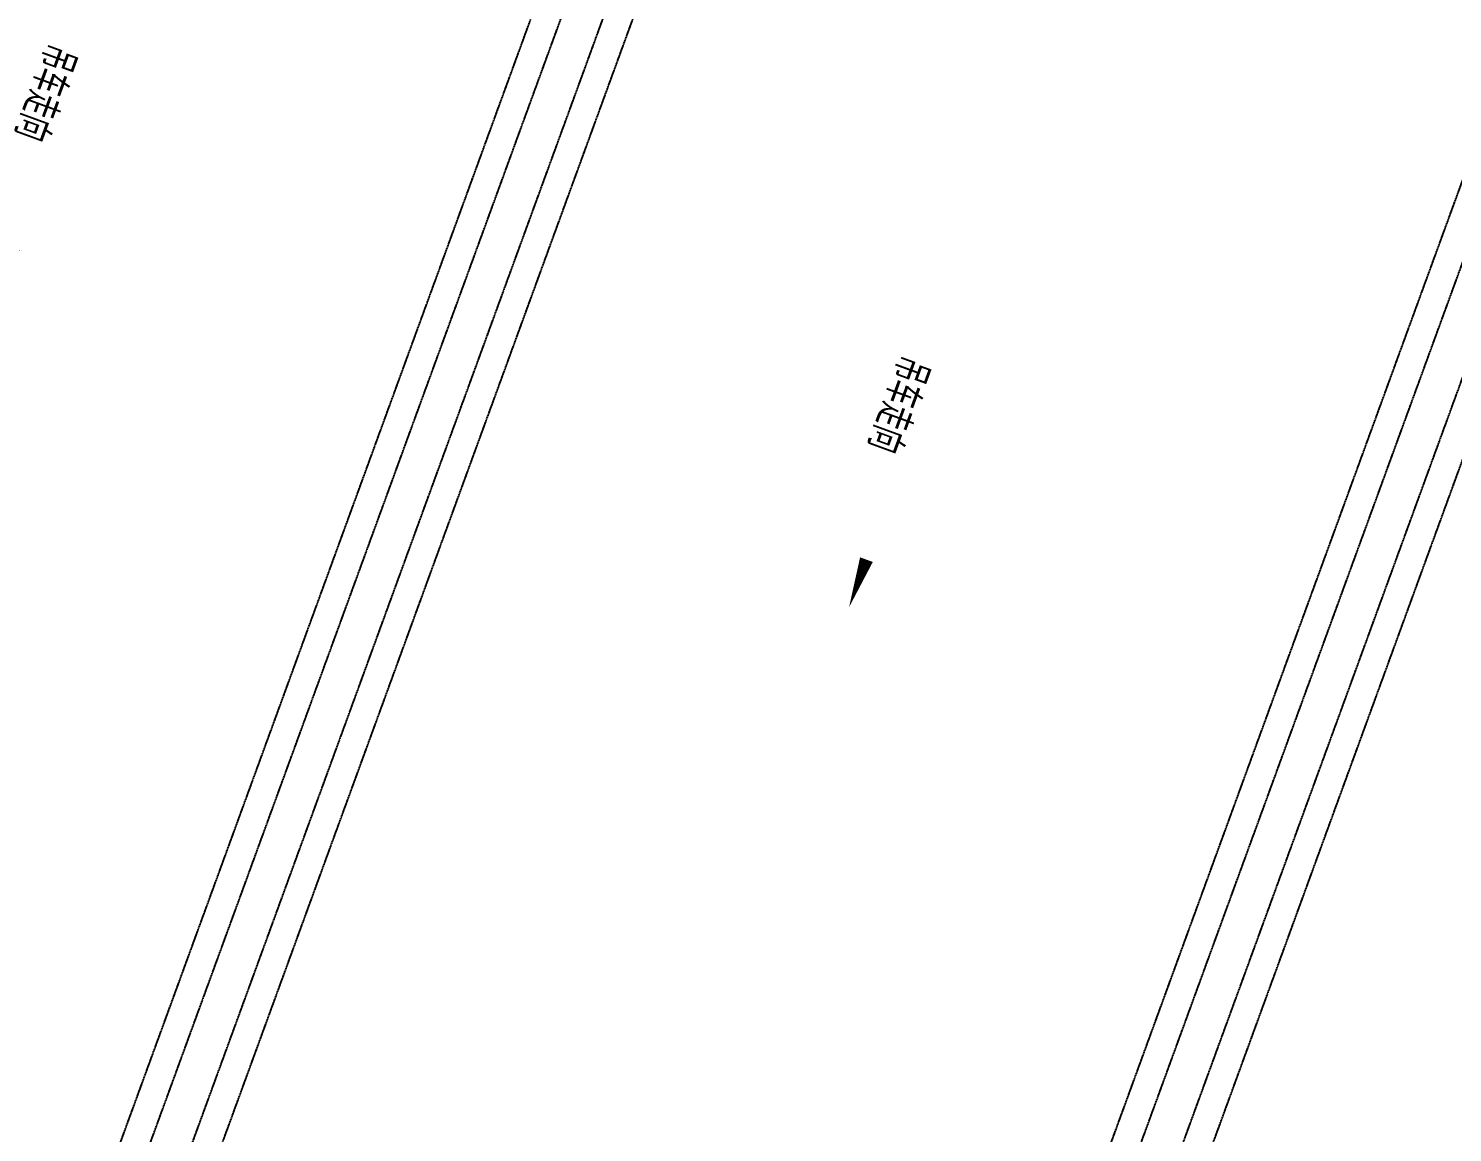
# Model space of a CAD drawing. Extents: x -111898 to 889894, y -2 to 1194865.
# Drawn here: x 640715 to 665964, y 963179 to 982749 of the extents above; entities that cross this region are included whole.
import ezdxf

# ---------------------------------------------------------------- set-up
doc = ezdxf.new("R2010")
doc.units = 0
doc.header["$LTSCALE"] = 10
doc.header["$MEASUREMENT"] = 0
doc.linetypes.add('10平面$0$DASH', pattern=[0.35, 0.25, -0.1])
doc.layers.add('0-WALL', color=252, linetype='Continuous')
doc.layers.add('WALL', color=252, linetype='Continuous')
doc.styles.add('10平面$0$A-STANDARD', font='SIMPLEX', dxfattribs={"bigfont": 'GBCBIG'})

msp = doc.modelspace()

# ---------------------------------------------------------------- hatches: boundary and pattern name
at = {"layer": '0-WALL'}
h = msp.add_hatch(dxfattribs=at)
h.set_pattern_fill('草坪或沼泽', color=8, scale=400, angle=-0.200257)
h.set_pattern_definition([(359.79974, (-824318.4, 704905.5), (1605.5824, 1594.398), [240, -48, 64, -48, 240, -960]), (359.79974, (-824398.3, 704953.8), (1605.5824, 1594.398), [160, -120, 240, -120, 160, -800]), (359.79974, (-823836, 705591.9), (1605.5824, 1594.398), [200, -80, 200, -1120]), (359.79974, (-824634.9, 705914.7), (1605.5824, 1594.398), [80, -160, 80, -1280]), (89.79974, (-824474.9, 705914.1), (-1594.398, 1605.5824), [144, -1456]), (89.79974, (-823998.3, 704952.4), (-1594.398, 1605.5824), [160, -1440]), (89.79974, (-823596, 705591), (-1594.398, 1605.5824), [160, -1440]), (44.79974, (-823790.3, 704935.7), (5.5922, 1599.9902), [160, -2102.7417]), (134.79974, (-824206.3, 704937.2), (-1599.9902, 5.5922), [160, -2102.7417]), (63.23469, (-823838.3, 704943.9), (5.5922, 1599.99023), [160, -3417.7088]), (75.7635, (-823918.27, 704952.15), (5.59221, 1599.99023), [160, -6436.969]), (75.7635, (-823516.03, 705590.75), (5.59221, 1599.99023), [128, -6468.969]), (75.7635, (-824442.9, 705914), (5.59221, 1599.99023), [112, -6484.969]), (103.835987, (-824078.27, 704952.7), (5.59221, 1599.99023), [160, -6436.969]), (103.835987, (-823676.03, 705591.3), (5.59221, 1599.99023), [128, -6468.969]), (103.835987, (-824506.9, 705914.2), (5.59221, 1599.99023), [112, -6484.969]), (116.364795, (-824158.3, 704945), (5.5922, 1599.99023), [160, -3417.7069])])
edge = h.paths.add_edge_path()
edge.add_line((741503.08, 933538.38), (741712.87, 934018.57))
edge.add_line((741712.87, 934018.57), (745060.96, 941812.89))
edge.add_line((745060.96, 941812.89), (766890.86, 1001849.76))
edge.add_line((766890.86, 1001849.76), (760346.98, 1016169.02))
edge.add_line((760346.98, 1016169.02), (737579.78, 1026362.54))
edge.add_line((737579.78, 1026362.54), (720756.11, 1037729.77))
edge.add_line((720756.11, 1037729.77), (653654.65, 1067773.01))
edge.add_line((653654.65, 1067773.01), (467795.25, 820503.81))
edge.add_line((467795.25, 820503.81), (468143.58, 820404.89))
edge.add_line((468143.58, 820404.89), (647181.92, 1058601.18))
edge.add_line((647181.92, 1058601.18), (648464.56, 1058132.56))
edge.add_line((648464.56, 1058132.56), (650350.23, 1063296.8))
edge.add_line((650350.23, 1063296.8), (720796.15, 1037558.69))
edge.add_line((720796.15, 1037558.69), (718909.6, 1032395.07))
edge.add_line((718909.6, 1032395.07), (725484.49, 1029992.9))
edge.add_line((725484.49, 1029992.9), (726513.26, 1032808.65))
edge.add_line((726513.26, 1032808.65), (729331.07, 1031779.14))
edge.add_line((729331.07, 1031779.14), (728302.36, 1028963.46))
edge.add_line((728302.36, 1028963.46), (747084.56, 1022101.19))
edge.add_line((747084.56, 1022101.19), (755217.14, 1018452.95))
edge.add_arc((743028.5, 1006160.87), 17310.64, -14.619994, 45.242091, ccw=False)
edge.add_line((759778.64, 1001791.54), (760685.99, 1001458.08))
edge.add_line((760685.99, 1001458.08), (765094.65, 999847.31))
edge.add_line((765094.65, 999847.31), (740941.69, 933744.02))
edge.add_line((740941.69, 933744.02), (741503.08, 933538.38))
h = msp.add_hatch(dxfattribs=at)
h.set_pattern_fill('草坪或沼泽', color=8, scale=400, angle=-0.200257)
h.set_pattern_definition([(359.79974, (-824318.4, 704905.5), (1605.5824, 1594.398), [240, -48, 64, -48, 240, -960]), (359.79974, (-824398.3, 704953.8), (1605.5824, 1594.398), [160, -120, 240, -120, 160, -800]), (359.79974, (-823836, 705591.9), (1605.5824, 1594.398), [200, -80, 200, -1120]), (359.79974, (-824634.9, 705914.7), (1605.5824, 1594.398), [80, -160, 80, -1280]), (89.79974, (-824474.9, 705914.1), (-1594.398, 1605.5824), [144, -1456]), (89.79974, (-823998.3, 704952.4), (-1594.398, 1605.5824), [160, -1440]), (89.79974, (-823596, 705591), (-1594.398, 1605.5824), [160, -1440]), (44.79974, (-823790.3, 704935.7), (5.5922, 1599.9902), [160, -2102.7417]), (134.79974, (-824206.3, 704937.2), (-1599.9902, 5.5922), [160, -2102.7417]), (63.23469, (-823838.3, 704943.9), (5.5922, 1599.99023), [160, -3417.7088]), (75.7635, (-823918.27, 704952.15), (5.59221, 1599.99023), [160, -6436.969]), (75.7635, (-823516.03, 705590.75), (5.59221, 1599.99023), [128, -6468.969]), (75.7635, (-824442.9, 705914), (5.59221, 1599.99023), [112, -6484.969]), (103.835987, (-824078.27, 704952.7), (5.59221, 1599.99023), [160, -6436.969]), (103.835987, (-823676.03, 705591.3), (5.59221, 1599.99023), [128, -6468.969]), (103.835987, (-824506.9, 705914.2), (5.59221, 1599.99023), [112, -6484.969]), (116.364795, (-824158.3, 704945), (5.5922, 1599.99023), [160, -3417.7069])])
edge = h.paths.add_edge_path()
edge.add_line((603199.85, 981886.33), (605589.45, 988426.73))
edge.add_line((605589.45, 988426.73), (652393.87, 1048233.38))
edge.add_line((652393.87, 1048233.38), (660764.58, 1045175.06))
edge.add_line((660764.58, 1045175.06), (660781.63, 1045221.72))
edge.add_arc((658997.01, 1045873.74), 1900, -20.070288, 69.930039)
edge.add_line((659649.03, 1047658.36), (658395.23, 1048116.44))
edge.add_arc((654982.82, 1038180.77), 10505.34, 71.044954, 143.375781)
edge.add_line((646551.59, 1044447.88), (600318.87, 982938.92))
edge.add_line((600318.87, 982938.92), (603199.85, 981886.33))

# ---------------------------------------------------------------- linework, layer by layer
at = {"layer": 'WALL', "color": 8, "linetype": '10平面$0$DASH'}
for p, q in [((639773.94, 955960.69), (670899.7, 1041152.7)), ((640243.57, 955789.11), (671369.33, 1040981.11)), ((640901.06, 955548.89), (672026.83, 1040740.89)), ((641370.7, 955377.3), (672496.46, 1040569.3)), ((655271.93, 950298.35), (686397.69, 1035490.35)), ((655741.57, 950126.76), (686867.33, 1035318.76)), ((656399.06, 949886.54), (687524.82, 1035078.54)), ((656868.69, 949714.95), (687994.45, 1034906.95))]:
    msp.add_line(p, q, dxfattribs=at)
at = {"layer": 'WALL', "color": 8}
for points in [[(642505.03, 984495.72, 0, 0, 0), (640137.14, 978014.75, 0, 240, 0), (640446, 978860.09, 0, 0, 0)], [(657632.01, 978968.93, 0, 0, 0), (655264.12, 972487.95, 0, 240, 0), (655572.98, 973333.29, 0, 0, 0)]]:
    msp.add_lwpolyline(points, format="xyseb", dxfattribs=at)

# ---------------------------------------------------------------- texts
at = {"layer": 'WALL', "color": 8, "style": '10平面$0$A-STANDARD'}
for p in [(641033.87, 982523.47), (656160.85, 976996.67)]:
    msp.add_text('吊车走向', height=604.444, rotation=249.929848, dxfattribs=at).set_placement(p)

doc.saveas('drawing.dxf')
